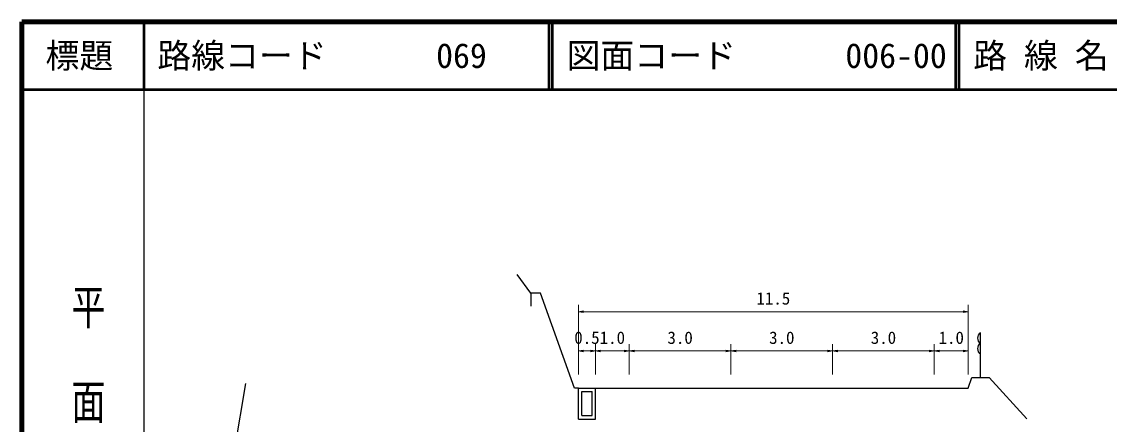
# Model space of a CAD drawing. Units: millimetres on the paper, enlarged 1000 times, with parts at other scales. Extents: x 40000 to 680000, y 20000 to 380000.
# Drawn here: x 40000 to 200457, y 320549 to 380000 of the extents above; entities that cross this region are included whole.
import ezdxf
from ezdxf.enums import TextEntityAlignment as Align

# ---------------------------------------------------------------- set-up
doc = ezdxf.new("R2010")
doc.units = ezdxf.units.MM
doc.header["$LTSCALE"] = 1000
for name, color, linetype, lineweight in [('M-BGD', 7, 'Continuous', 25), ('M-BMK-OTRS', 5, 'Continuous', 25), ('M-STR-HTXT', 7, 'Continuous', 13), ('M-TTL', 2, 'Continuous', 140), ('M-TTL-BAND', 7, 'Continuous', 25), ('M-TTL-LINE', 7, 'Continuous', 50)]:
    doc.layers.add(name, color=color, linetype=linetype, lineweight=lineweight)
doc.layers.add('M-TTL-TXT', color=7, linetype='Continuous')
doc.styles.add('@ＭＳ ゴシック', font='')
doc.styles.add('ＭＳ ゴシック', font='')
doc.styles.get('@ＭＳ ゴシック').set_extended_font_data('@MS Gothic')
doc.styles.get('ＭＳ ゴシック').set_extended_font_data('MS Gothic')

# ---------------------------------------------------------------- blocks, each defined once
blk = doc.blocks.new('open_arrow')
at = {"color": 0, "linetype": 'Continuous', "lineweight": -2}
blk.add_lwpolyline([(7.5, 1.25), (0, 0), (7.5, -1.25)], dxfattribs=at)

msp = doc.modelspace()

# ---------------------------------------------------------------- linework, layer by layer
at = {"layer": 'M-BGD'}
for p, q in [((115131, 339919), (115131, 337997)), ((181469, 327453), (181469, 334062)), ((122144, 321322), (122144, 325893)), ((124644, 321322), (124644, 325893)), ((122644, 321822), (122644, 325393)), ((122644, 325393), (124144, 325393)), ((124144, 321822), (124144, 325393)), ((122144, 321322), (124644, 321322)), ((122644, 321822), (124144, 321822))]:
    msp.add_line(p, q, dxfattribs=at)
for points in [[(122144, 325893), (121539, 325890), (116538, 339919), (115131, 339919), (113084, 342674)], [(179644, 325893), (180192, 327453), (182746, 327453), (188301, 321333)], [(122144, 325893), (124644, 325893), (129644, 325893), (144644, 325893), (159644, 325893), (174644, 325893), (179644, 325893)]]:
    msp.add_lwpolyline(points, dxfattribs=at)
for centre in [(181915, 333281), (181915, 331718)]:
    msp.add_arc(centre, 900, 119.69996, 240.30004, dxfattribs=at)
at = {"layer": 'M-BMK-OTRS'}
msp.add_line((73029, 326587), (59873, 248196), dxfattribs=at)
at = {"layer": 'M-STR-HTXT'}
for p, q in [((122144, 327893), (122144, 338175)), ((179644, 337175), (122144, 337175)), ((179644, 327893), (179644, 338175)), ((124644, 327893), (124644, 332371)), ((129644, 327893), (129644, 332371)), ((144644, 327893), (144644, 332371)), ((159644, 327893), (159644, 332371)), ((174644, 327893), (174644, 332371)), ((122144, 331371), (124644, 331371)), ((124644, 331371), (129644, 331371)), ((129644, 331371), (144644, 331371)), ((144644, 331371), (159644, 331371)), ((159644, 331371), (174644, 331371)), ((174644, 331371), (179644, 331371))]:
    msp.add_line(p, q, dxfattribs=at)
at = {"layer": 'M-TTL'}
for p, q in [((40000, 380000), (40000, 20000)), ((680000, 380000), (40000, 380000))]:
    msp.add_line(p, q, dxfattribs=at)
at = {"layer": 'M-TTL-BAND'}
msp.add_line((58000, 370000), (58000, 20000), dxfattribs=at)
at = {"layer": 'M-TTL-LINE'}
for p, q in [((58000, 380000), (58000, 370000)), ((117750, 380000), (117750, 370000)), ((118250, 380000), (118250, 370000)), ((177750, 380000), (177750, 370000)), ((178250, 380000), (178250, 370000)), ((40000, 370000), (680000, 370000))]:
    msp.add_line(p, q, dxfattribs=at)

# ---------------------------------------------------------------- block references
at = {"layer": 'M-STR-HTXT', "xscale": 100, "yscale": 100}
for p in [(122144, 337175), (122144, 331371), (124644, 331371), (129644, 331371), (144644, 331371), (159644, 331371), (174644, 331371)]:
    msp.add_blockref('open_arrow', p, dxfattribs=at)
at = {"layer": 'M-STR-HTXT', "xscale": 100, "yscale": 100, "rotation": 180}
for p in [(179644, 337175), (124644, 331371), (129644, 331371), (144644, 331371), (159644, 331371), (174644, 331371), (179644, 331371)]:
    msp.add_blockref('open_arrow', p, dxfattribs=at)

# ---------------------------------------------------------------- texts
at = {"layer": 'M-STR-HTXT', "style": 'ＭＳ ゴシック'}
for s, p in [('11.5', (150894, 337675)), ('0.5', (123394, 331871)), ('1.0', (127144, 331871)), ('3.0', (137144, 331871)), ('3.0', (152144, 331871)), ('3.0', (167144, 331871)), ('1.0', (177144, 331871))]:
    msp.add_text(s, height=1833, dxfattribs=at).set_placement(p, align=Align.BOTTOM_CENTER)
at = {"layer": 'M-TTL-BAND', "style": '@ＭＳ ゴシック', "width": 1.4}
msp.add_text('平  面  図', height=3666, rotation=270, dxfattribs=at).set_placement((49777, 306475), align=Align.MIDDLE_RIGHT)
at = {"layer": 'M-TTL-TXT', "style": 'ＭＳ ゴシック'}
msp.add_text('標題', height=3666, dxfattribs=at).set_placement((48500, 375000), align=Align.MIDDLE_CENTER)
for s, p in [('路線コード', (60000, 375000)), ('図面コード', (120380, 375000)), ('路 線 名', (180380, 375000)), ('069', (101142, 375000)), ('006-00', (161521, 375000))]:
    msp.add_text(s, height=3666, dxfattribs=at).set_placement(p, align=Align.MIDDLE_LEFT)

doc.saveas('drawing.dxf')
